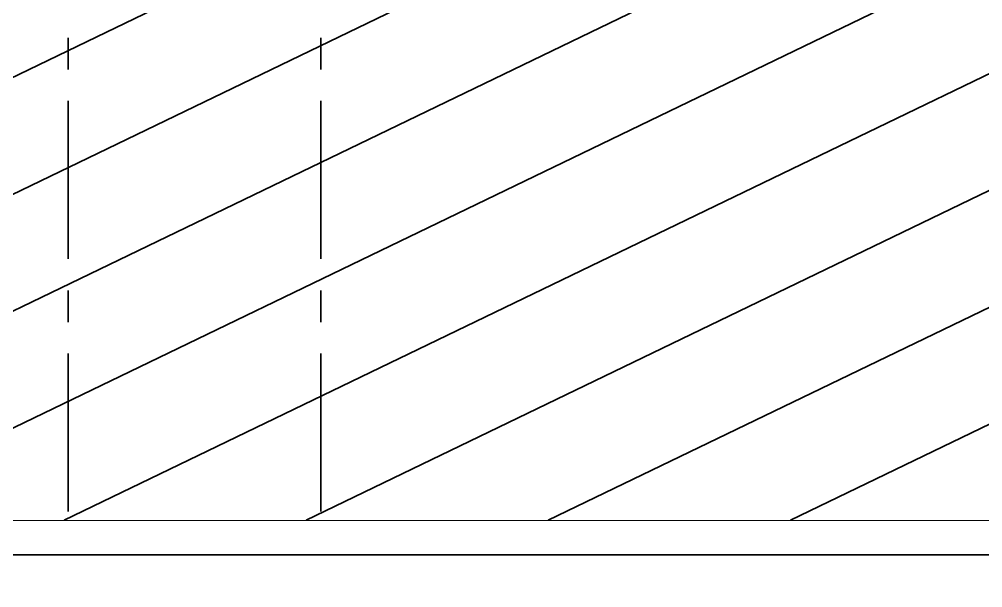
# Model space of a CAD drawing. Header units: inches. Extents: x 27 to 868, y 19 to 613.
# Drawn here: x 356.2 to 538.1, y 235.6 to 342.9 of the extents above; entities that cross this region are included whole.
import ezdxf

# ---------------------------------------------------------------- set-up
doc = ezdxf.new("R2010")
doc.units = ezdxf.units.IN
doc.header["$MEASUREMENT"] = 0
doc.layers.add('PDF_Geometry', color=7, linetype='Continuous')

msp = doc.modelspace()

# ---------------------------------------------------------------- linework, layer by layer
at = {"layer": 'PDF_Geometry', "color": 251, "lineweight": 0, "true_color": 0x636466}
for points in [[(63.6, 248.3), (713.62, 248.3), (713.62, 590.74), (63.6, 590.74), (63.6, 248.3)], [(713.62, 240.82), (713.62, 248.3), (63.6, 248.3), (63.6, 40.74)]]:
    msp.add_lwpolyline(points, dxfattribs=at)
at = {"layer": 'PDF_Geometry', "color": 132, "lineweight": 35, "true_color": 0x00dddd}
for points in [[(181.77, 248.35), (512.45, 408.03)], [(227.48, 248.35), (558.16, 408.03)], [(273.19, 248.35), (603.87, 408.03)], [(318.94, 248.35), (649.62, 408.03)], [(364.65, 248.35), (695.33, 408.03)], [(410.36, 248.35), (713.57, 394.79)], [(456.07, 248.35), (713.57, 372.68)], [(501.82, 248.35), (713.57, 350.62)]]:
    msp.add_lwpolyline(points, dxfattribs=at)
at = {"layer": 'PDF_Geometry', "color": 9, "lineweight": 35, "true_color": 0xbababa}
for points in [[(365.42, 339.45), (365.42, 333.46)], [(413.15, 339.45), (413.15, 333.46)], [(365.42, 327.51), (365.42, 297.66)], [(413.15, 327.51), (413.15, 297.66)], [(365.42, 291.71), (365.42, 285.72)], [(413.15, 291.71), (413.15, 285.72)], [(365.42, 279.78), (365.42, 249.97)], [(413.15, 279.78), (413.15, 249.97)]]:
    msp.add_lwpolyline(points, dxfattribs=at)
at = {"layer": 'PDF_Geometry', "color": 251, "lineweight": 35, "true_color": 0x636466}
msp.add_lwpolyline([(69.14, 241.77), (710.02, 241.77), (710.02, 240.82)], dxfattribs=at)

doc.saveas('drawing.dxf')
